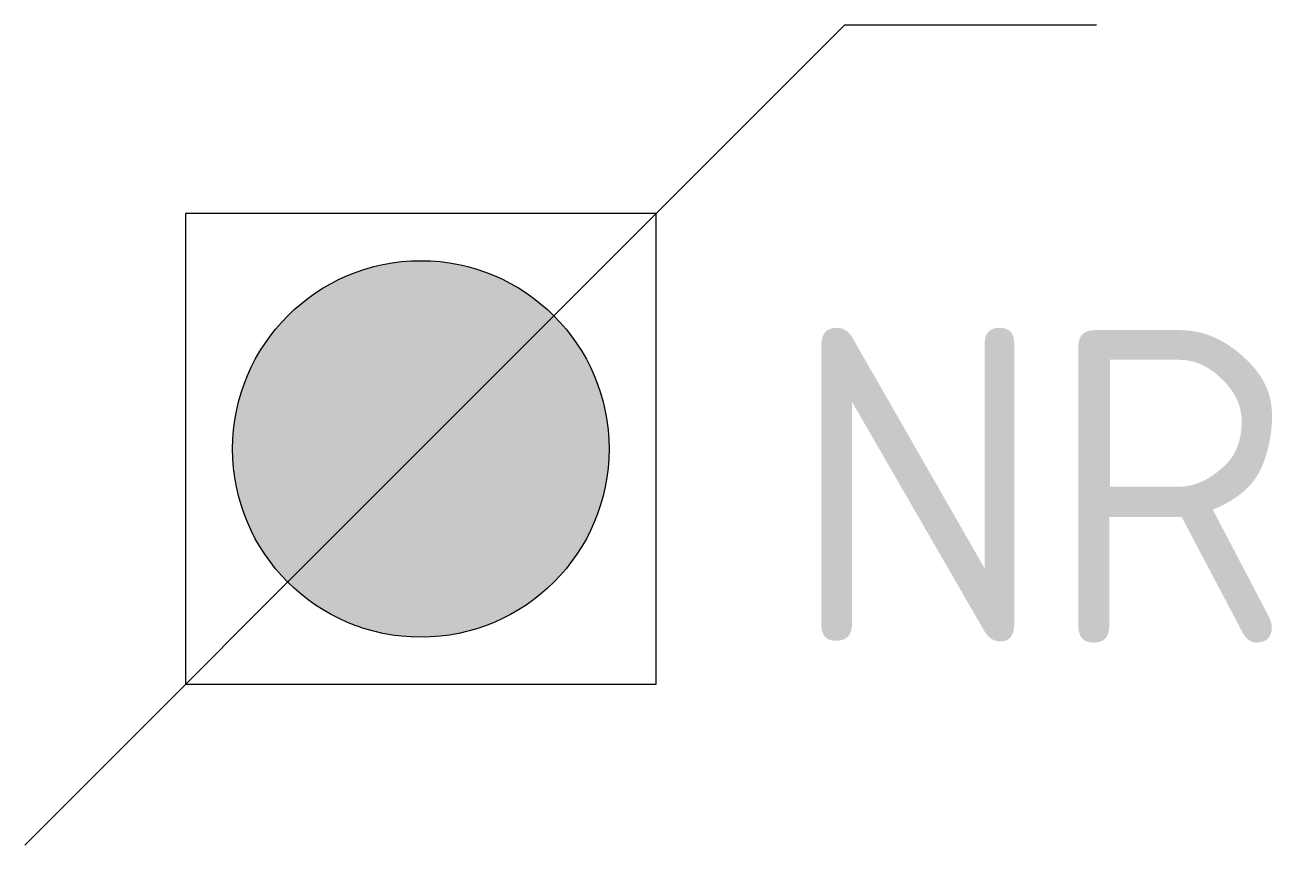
# Model space of a CAD drawing. Extents: x -3.16 to 6.78, y -3.16 to 3.38.
import ezdxf

# ---------------------------------------------------------------- set-up
doc = ezdxf.new("R2010")
doc.units = 0
doc.header["$LTSCALE"] = 0.2
doc.styles.add('NLCS-ISO', font='NLCS-ISO.ttf')

msp = doc.modelspace()

# ---------------------------------------------------------------- hatches: boundary and pattern name
h = msp.add_hatch(color=256)
edge = h.paths.add_edge_path()
edge.add_arc((0, 0), 1.5, 0, 360)

# ---------------------------------------------------------------- linework, layer by layer
at = {"color": 0, "linetype": 'Continuous'}
msp.add_line((3.3793, 3.3781), (5.3849, 3.3781), dxfattribs=at)
at = {"color": 0, "linetype": 'Continuous', "flags": 128}
for points in [[(0, 0), (3.3793, 3.3781)], [(-3.1551, -3.1559), (0, 0)]]:
    msp.add_lwpolyline(points, dxfattribs=at)
at = {"flags": 128}
msp.add_lwpolyline([(-1.875, 1.875), (-1.875, -1.875), (1.875, -1.875), (1.875, 1.875)], close=True, dxfattribs=at)
at = {"color": 0, "linetype": 'Continuous'}
msp.add_circle((0, 0), 1.5, dxfattribs=at)

# ---------------------------------------------------------------- texts
at = {"style": 'NLCS-ISO'}
msp.add_attdef('NR', (2.9349, -1.5432), '', height=2.5, dxfattribs=at)

doc.saveas('drawing.dxf')
